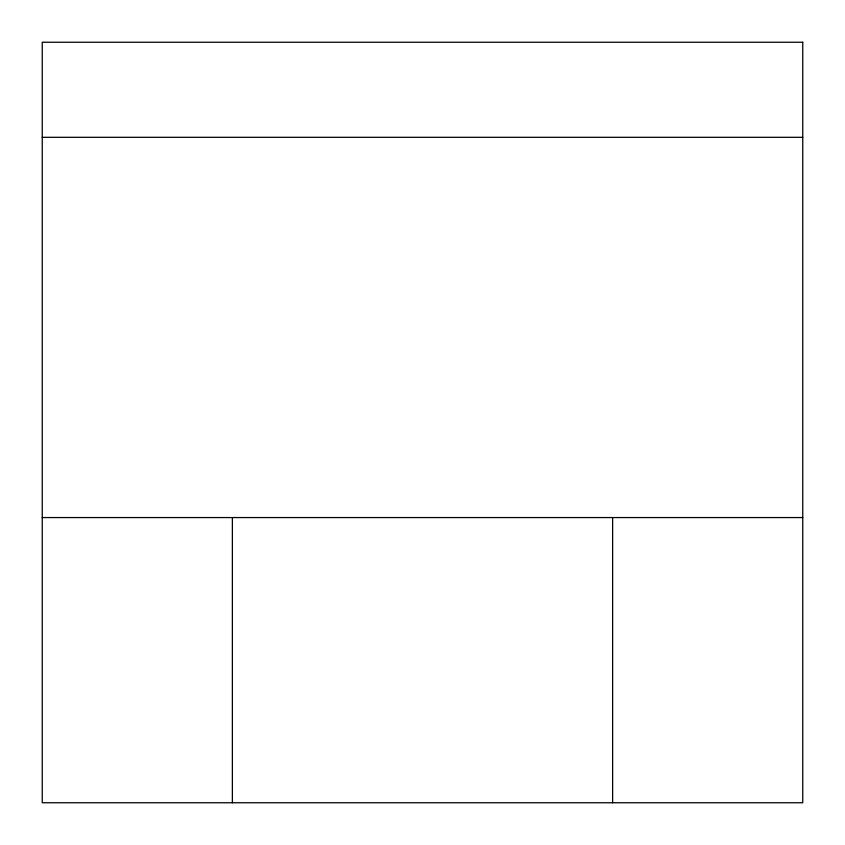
<?xml version="1.0" encoding="UTF-8"?>
<svg xmlns="http://www.w3.org/2000/svg" width="845" height="845" viewBox="0 0 845 845"><rect width="100%" height="100%" fill="white"/><g stroke="black" fill="none" stroke-linecap="round" stroke-linejoin="round"><path stroke-width="1.27" d="M42.25 137.312L802.75 137.312M42.25 517.562L802.75 517.562M612.625 517.562L612.625 802.75M232.375 517.562L232.375 802.75M802.75 42.25L42.25 42.25L42.25 802.75L802.75 802.75L802.75 42.25"/></g></svg>
